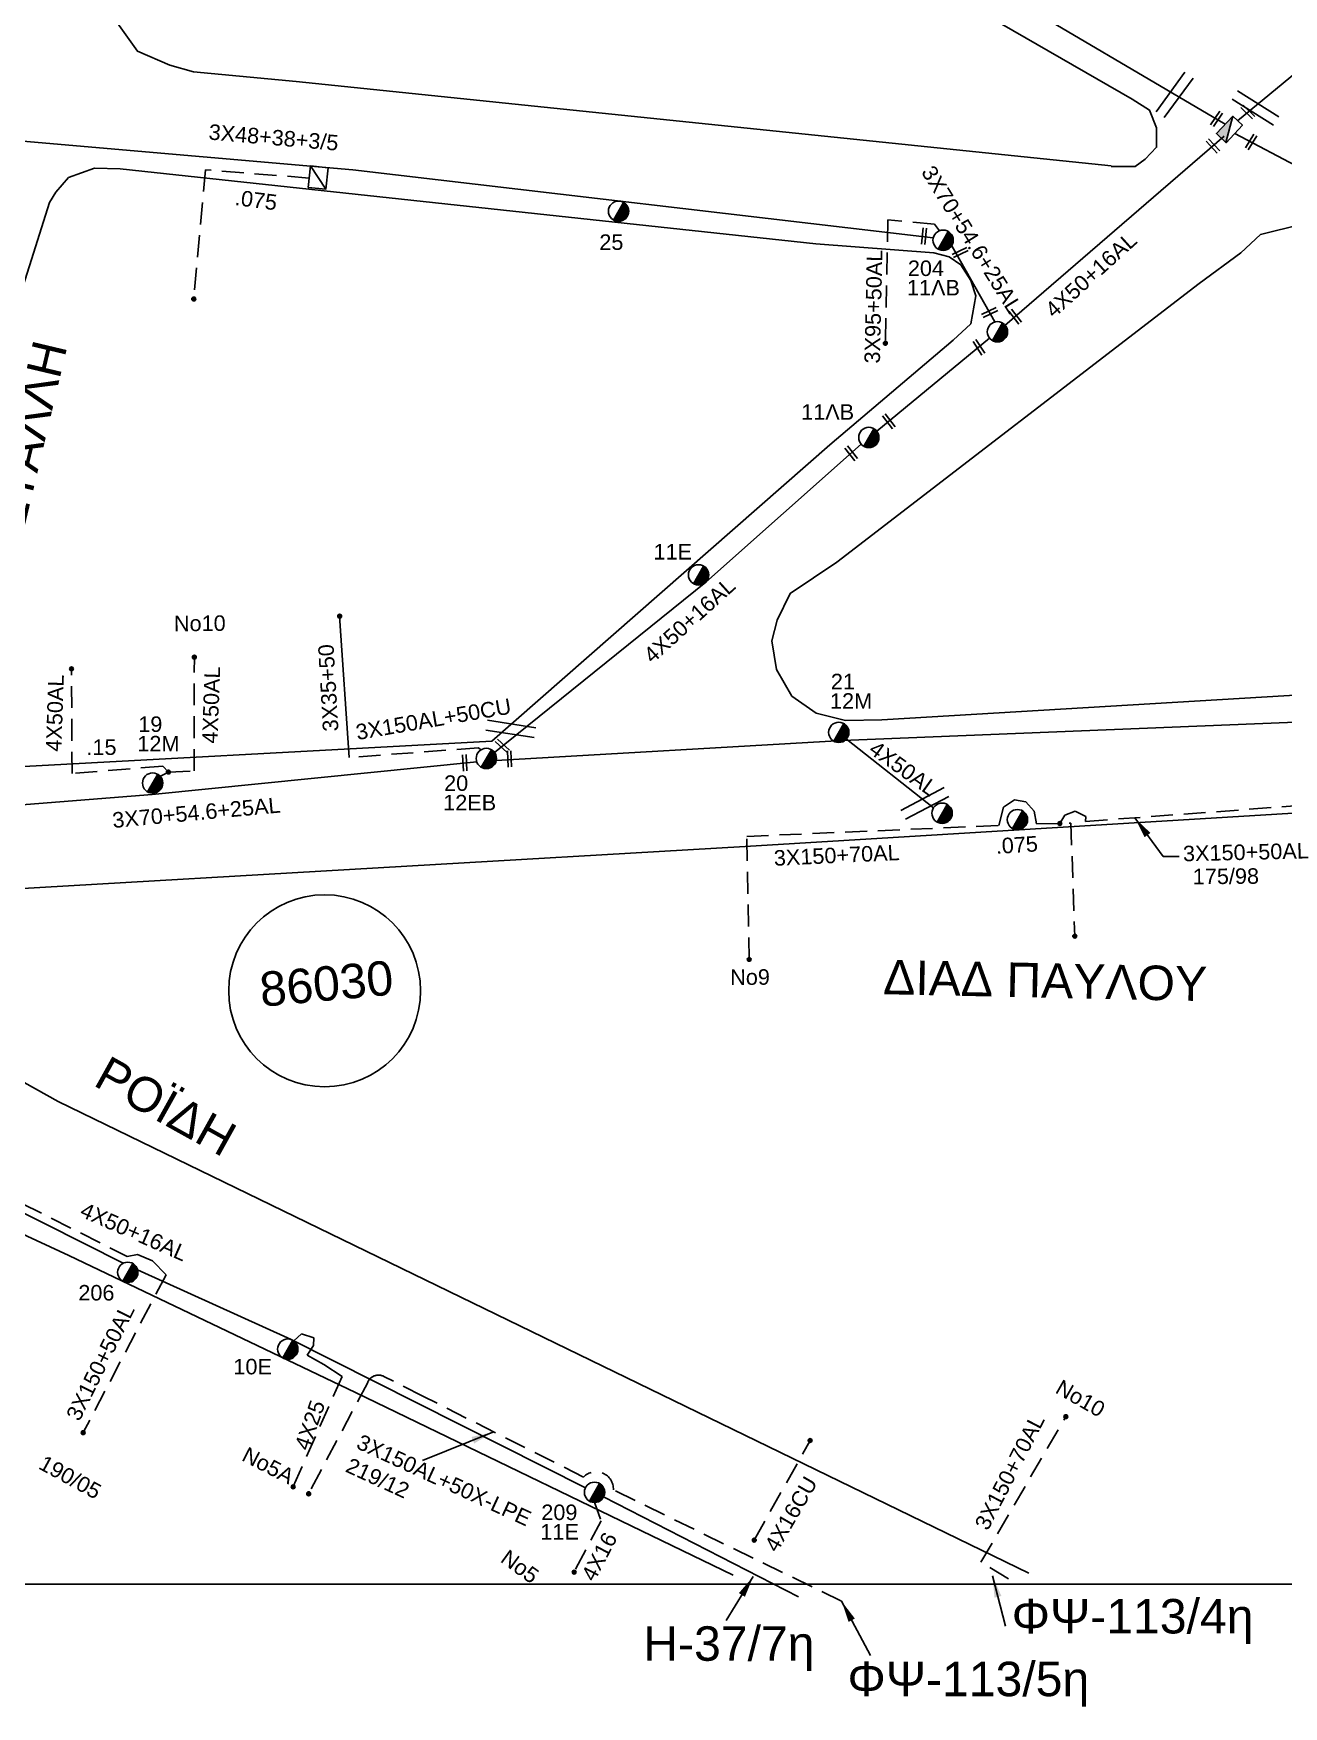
# Model space of a CAD drawing. Header units: millimetres. Extents: x 31 to 3826, y 22 to 1041.
# Drawn here: x 1641.4 to 1786.6, y 21.7 to 215.9 of the extents above; entities that cross this region are included whole.
import ezdxf

# ---------------------------------------------------------------- set-up
doc = ezdxf.new("R2010")
doc.units = ezdxf.units.MM
doc.linetypes.add('DASHED', pattern=[19.05, 12.7, -6.35])
for name, color, linetype in [('Άγνωστα', 7, 'Continuous'), ('Γυμνά εναέρια ΧΤ και ΦΟΠ (3Φ)   4x50+16AL', 7, 'Continuous'), ('Εναέρια παροχή ΧΤ 4x16', 7, 'SYN_LINE'), ('Επιγραφές - Σχήματα', 7, 'Continuous'), ('Καλώδια ΧΤ   3x150+50AL', 7, 'DASHED'), ('Καλώδια ΧΤ   3x150AL+50CU', 7, 'DASHED'), ('Καλώδια ΧΤ   4x6CU', 7, 'DASHED'), ('Μηχανική τομή', 7, 'Continuous'), ('Στύλος ΦΜ', 7, 'Continuous'), ('Στύλος ΦΜ @ 1', 7, 'Continuous'), ('Συνδέσεις', 7, 'Continuous'), ('Συνεστραμμένα ΧΤ   3x70+54.6+25 AL', 7, 'SYN_LINE'), ('Τομή', 7, 'Continuous'), ('Υπόβαθρο ΔΕΗ', 7, 'Continuous'), ('Υπόγεια Καλώδια Δικτύου ΧΤ   .15', 7, 'DASHED'), ('Υπόγεια καλώδια Δικτύου ΧΤ και Παρ. ΧΤ - 3X150+70 AL', 7, 'DASHED'), ('Υπόγεια καλώδια Παροχών ΧΤ   .075', 7, 'DASHED'), ('Υπόγεια καλώδια Παροχών ΧΤ   4x16CU', 7, 'DASHED'), ('Υπόγεια καλώδια Παροχών ΧΤ   4x25', 7, 'DASHED'), ('Υπόγεια καλώδια Παροχών ΧΤ   4x50AL', 7, 'DASHED')]:
    doc.layers.add(name, color=color, linetype=linetype)
doc.styles.get("Standard").update_dxf_attribs({"font": 'arial.ttf'})
doc.linetypes.add('SYN_LINE', pattern='A,0.5,-0.0001,["/\\/\\/\\/",Standard,S=0.1,R=0,X=0,Y=-0.05],-0.25', length=0.7501)
doc.dimstyles.new('ISO-25', dxfattribs={"dimtxt": 2.5, "dimasz": 2.5, "dimexe": 1.25, "dimexo": 0.625, "dimtad": 1, "dimtxsty": 'Standard', "dimcen": 2.5, "dimadec": 0, "dimazin": 0, "dimtfac": 1, "dimtmove": 0, "dimatfit": 3, "dimfxl": 1, "dimarcsym": 0})

# ---------------------------------------------------------------- blocks, each defined once
blk = doc.blocks.new('ΥΠΑΡΧΩΝ ΤΣΙΜΕΝΤΕΝΙΟΣ ΣΤΥΛΟΣ')
at = {"layer": 'Στύλος ΦΜ'}
blk.add_hatch(color=7, dxfattribs=at).paths.add_polyline_path([(-1.29, -2.28, 0.574793), (2.62, 0, 0.268822), (1.3, 2.27)])
at = {"layer": 'Στύλος ΦΜ', "color": 7}
blk.add_line((-1.29, -2.28), (1.3, 2.27), dxfattribs=at)
blk.add_circle((0, 0), 2.62, dxfattribs=at)
at = {"layer": 'Στύλος ΦΜ', "flags": 4}
for tag, p in [('ΑΡΙΘΜΟΣ', (-4.68, 8.05)), ('ΤΥΠΟΣ', (-4.91, 3.03))]:
    blk.add_attdef(tag, p, '', height=4, dxfattribs=at)
blk = doc.blocks.new('ΜΗΧΑΝΙΚΗ ΤΟΜΗ')
at = {"layer": 'Μηχανική τομή', "ltscale": 40}
for p, q in [((-1.89, 0.78), (1.89, 0.78)), ((1.89, 0), (-1.89, 0))]:
    blk.add_line(p, q, dxfattribs=at)
blk = doc.blocks.new('_ΣΥΝΔΕΣΗ')
at = {"layer": 'Συνδέσεις', "linetype": 'SYN_LINE', "ltscale": 40}
blk.add_hatch(color=256, dxfattribs=at).paths.add_polyline_path([(0.5, -0.01, 1), (-0.5, -0.01, 1)])
at = {"layer": 'Συνδέσεις'}
blk.add_circle((0, -0.01), 0.5, dxfattribs=at)
blk = doc.blocks.new('ΤΟΜΗ')
at = {"layer": 'Τομή', "ltscale": 40}
for p, q in [((-5.68, 0), (5.68, 0)), ((5.68, -2.33), (-5.68, -2.33))]:
    blk.add_line(p, q, dxfattribs=at)

msp = doc.modelspace()

# ---------------------------------------------------------------- hatches: boundary and pattern name
at = {"layer": 'Επιγραφές - Σχήματα'}
msp.add_hatch(color=256, dxfattribs=at).paths.add_polyline_path([(1780.66, 206.26), (1778.76, 204.24), (1779.87, 203.2)])

# ---------------------------------------------------------------- linework, layer by layer
at = {"layer": 'Άγνωστα', "color": 2}
msp.add_lwpolyline([(1781.22, 205.74), (1818.98, 236.92), (1850.19, 264.12), (1876.27, 288.44), (1909.16, 315.83), (1940.54, 343.22), (1964.69, 365.9)], dxfattribs=at)
at = {"layer": 'Άγνωστα', "color": 30}
msp.add_lwpolyline([(1779.79, 205.34), (1752.05, 221.71), (1721.11, 239.45), (1689.55, 257.61), (1676.9, 264.12), (1656.94, 273.99)], dxfattribs=at)
at = {"layer": 'Άγνωστα', "color": 5}
msp.add_lwpolyline([(1633.54, 203.95), (1643.73, 203.05), (1678.5, 200.03), (1745.87, 192.15)], dxfattribs=at)
at = {"layer": 'Άγνωστα', "color": 5, "linetype": 'DASHED', "ltscale": 0.2}
msp.add_lwpolyline([(1746.62, 192.97), (1746.05, 193.73), (1740.61, 194.24), (1740.33, 179.92)], dxfattribs=at)
at = {"layer": 'Άγνωστα', "color": 85, "ltscale": 0.2}
msp.add_lwpolyline([(1678.07, 131.85), (1676.97, 148.25)], dxfattribs=at)
at = {"layer": 'Άγνωστα'}
msp.add_circle((1675.23, 104.77), 11.14, dxfattribs=at)
at = {"layer": 'Γυμνά εναέρια ΧΤ και ΦΟΠ (3Φ)   4x50+16AL', "color": 5}
for points in [[(1753.34, 181.25), (1779.68, 203.94)], [(1780.9, 204.27), (1804.22, 191.96), (1830.43, 175.81), (1849.83, 163.56)], [(1739.32, 169.73), (1752.43, 180.5)], [(1694.94, 132.41), (1719.47, 152.2), (1737.53, 168.2)]]:
    msp.add_lwpolyline(points, dxfattribs=at)
at = {"layer": 'Γυμνά εναέρια ΧΤ και ΦΟΠ (3Φ)   4x50+16AL', "color": 6}
for points in [[(1628.91, 84.7), (1651.85, 73.16)], [(1653.51, 72.38), (1671.35, 64.3), (1705.51, 47.1)], [(1707.61, 46.03), (1730.23, 34.46)]]:
    msp.add_lwpolyline(points, dxfattribs=at)
at = {"layer": 'Εναέρια παροχή ΧΤ 4x16', "color": 6, "linetype": 'DASHED', "ltscale": 0.2}
msp.add_lwpolyline([(1706.39, 45.85), (1707.32, 43.26), (1704.2, 37.31)], dxfattribs=at)
at = {"layer": 'Επιγραφές - Σχήματα'}
for points in [[(59.44, 35.9), (2090.36, 35.9), (2090.36, 1038.33), (59.44, 1038.33)], [(1780.66, 206.26), (1781.78, 205.21), (1779.88, 203.19), (1778.76, 204.24)], [(1673.57, 200.49), (1675.63, 200.28), (1675.38, 197.8), (1673.32, 198)]]:
    msp.add_lwpolyline(points, close=True, dxfattribs=at)
for points in [[(1779.87, 203.2), (1780.66, 206.26)], [(1675.38, 197.8), (1673.57, 200.49)]]:
    msp.add_lwpolyline(points, dxfattribs=at)
at = {"layer": 'Καλώδια ΧΤ   3x150+50AL', "color": 133, "ltscale": 0.2}
msp.add_lwpolyline([(1760.58, 124.19), (1761.15, 125.14), (1762.36, 125.61), (1763.61, 125.01), (1763.58, 124.43), (1800.11, 127.14), (1800.9, 128.39), (1802.12, 128.6), (1802.96, 128.14), (1803.04, 127.64)], dxfattribs=at)
at = {"layer": 'Καλώδια ΧΤ   3x150+50AL', "color": 173, "ltscale": 0.2}
msp.add_lwpolyline([(1587.51, 33.44), (1591.29, 42.92), (1593.49, 42.78), (1594.65, 45.63), (1593.87, 49.1), (1592.95, 49.98), (1606.16, 87.1), (1612.95, 90.49), (1625.53, 86.07), (1627.04, 86.8), (1629.83, 86.2), (1629.88, 85.25), (1652.3, 73.93), (1653.5, 74.15), (1655.24, 73.44), (1656.82, 71.81), (1647.19, 53.5)], dxfattribs=at)
at = {"layer": 'Καλώδια ΧΤ   3x150AL+50CU', "color": 85, "ltscale": 0.2}
msp.add_lwpolyline([(1693.35, 132.72), (1693.11, 132.97), (1678.07, 131.85)], dxfattribs=at)
at = {"layer": 'Καλώδια ΧΤ   4x6CU', "color": 62, "linetype": 'DASHED', "lineweight": -3, "ltscale": 0.2}
msp.add_lwpolyline([(1735.25, 33.93), (1708.75, 46.85, 0.690595), (1705.29, 48.34), (1686.62, 57.74), (1682.18, 59.97, 0.471581), (1680.23, 59.32), (1673.43, 46.53)], format="xyb", dxfattribs=at)
at = {"layer": 'Συνεστραμμένα ΧΤ   3x70+54.6+25 AL', "ltscale": 10}
msp.add_line((1747.89, 191.5), (1753.04, 182.39), dxfattribs=at)
at = {"layer": 'Συνεστραμμένα ΧΤ   3x70+54.6+25 AL', "color": 85, "ltscale": 20}
for p, q in [((1735.37, 133.81), (1790.99, 136.06)), ((1695.15, 131.5), (1735.37, 133.81)), ((1655.19, 127.56), (1692.88, 131.35)), ((1609.23, 123.91), (1655.19, 127.56))]:
    msp.add_line(p, q, dxfattribs=at)
at = {"layer": 'Υπόβαθρο ΔΕΗ'}
for points in [[(1766.56, 200.5), (1671.93, 210.28), (1660, 211.43), (1657.25, 212.17), (1653.5, 213.8), (1651.19, 217.05), (1651.19, 219.61), (1651.37, 221.99), (1661.14, 253.32), (1663.02, 256.94), (1666.11, 259.47), (1669.52, 260.97), (1675.06, 261.29), (1678.78, 260.97), (1723.6, 234.4), (1769, 208.23), (1771.01, 206.98), (1771.82, 204.91), (1771.82, 202.66), (1770.51, 201.28), (1769.32, 200.41), (1766.56, 200.41)], [(1633.1, 130.42), (1694.63, 133.72), (1733.88, 168.12), (1748.2, 180.27), (1750.27, 182.17), (1750.83, 185.42), (1750.27, 187.21), (1749.1, 189), (1747.75, 189.95), (1745.96, 190.4), (1732.24, 191.46), (1651.48, 200.16), (1648.5, 200.23), (1645.5, 199.16), (1644.01, 197.46), (1643.3, 196.26), (1625.22, 139.19), (1624.82, 136.85), (1624.91, 134.18), (1625.62, 133.12), (1627.66, 131.16), (1630, 130.32), (1633.1, 130.42)], [(1739.9, 136.22), (1735.7, 136.13), (1732.31, 136.98), (1729.47, 138.97), (1727.67, 142.07), (1727.16, 145.39), (1727.76, 147.79), (1729.28, 150.88), (1734.7, 154.52), (1776.77, 186.84), (1781.59, 190.42), (1783.9, 192.54), (1788.7, 193.75)], [(1846.88, 142.58), (1739.9, 136.22)], [(1756.99, 37.17), (1644.29, 91.91), (1635.4, 96.87), (1632.6, 98.5), (1630.16, 102.59), (1630.07, 106.38), (1630.34, 110.17), (1632.87, 113.32), (1635.21, 115.67), (1638.83, 116.57), (1724.06, 121.53), (1824.61, 127.62), (1851.47, 128.99), (1856.76, 129.2), (1859.69, 128.63), (1862.2, 126.63), (1863.12, 124.06), (1862.77, 121.7), (1819.01, 37.49)], [(1590.78, 35.96), (1605.81, 82.71), (1607.27, 84.85), (1609.23, 86.65), (1612.65, 88.01), (1615.39, 88.01), (1645.54, 74.05), (1678.82, 58.17), (1722.64, 36.95)]]:
    msp.add_lwpolyline(points, dxfattribs=at)
at = {"layer": 'Υπόγεια Καλώδια Δικτύου ΧΤ   .15', "color": 85, "ltscale": 0.2}
msp.add_lwpolyline([(1657.09, 130.16), (1656.43, 130.83), (1645.9, 129.98)], dxfattribs=at)
at = {"layer": 'Υπόγεια καλώδια Δικτύου ΧΤ και Παρ. ΧΤ - 3X150+70 AL', "color": 133, "ltscale": 0.2}
msp.add_lwpolyline([(1724.51, 108.42), (1724.24, 122.69), (1753.52, 123.95), (1754.06, 126.07), (1755.34, 126.94), (1756.63, 126.69), (1757.62, 125.61), (1757.86, 124.14), (1757.86, 124.14)], dxfattribs=at)
at = {"layer": 'Υπόγεια καλώδια Δικτύου ΧΤ και Παρ. ΧΤ - 3X150+70 AL', "color": 27, "ltscale": 0.2}
msp.add_lwpolyline([(1754.62, 36.53), (1751.43, 38.48), (1761.28, 55.35)], dxfattribs=at)
at = {"layer": 'Υπόγεια καλώδια Παροχών ΧΤ   .075', "color": 5, "ltscale": 0.2}
msp.add_lwpolyline([(1673.43, 199.09), (1661.39, 200.04), (1660.03, 185.06)], dxfattribs=at)
at = {"layer": 'Υπόγεια καλώδια Παροχών ΧΤ   .075', "color": 133, "ltscale": 0.2}
msp.add_lwpolyline([(1757.86, 124.14), (1761.87, 124.22), (1762.32, 111.12)], dxfattribs=at)
at = {"layer": 'Υπόγεια καλώδια Παροχών ΧΤ   4x16CU', "color": 6, "ltscale": 0.2}
msp.add_lwpolyline([(1725.11, 41.01), (1731.59, 52.59)], dxfattribs=at)
at = {"layer": 'Υπόγεια καλώδια Παροχών ΧΤ   4x25', "color": 6, "ltscale": 0.2}
msp.add_lwpolyline([(1671.66, 64.15), (1672.55, 64.96), (1673.98, 64.51), (1673.92, 63.62), (1673.18, 62.47), (1675.14, 61.42), (1677.26, 60.02), (1671.54, 47.14)], dxfattribs=at)
at = {"layer": 'Υπόγεια καλώδια Παροχών ΧΤ   4x50AL', "color": 85, "ltscale": 0.2}
for points in [[(1645.9, 129.98), (1645.9, 129.98), (1645.84, 142.14)], [(1656.11, 129.63), (1657.09, 130.16), (1660.07, 130.28), (1660.1, 143.49)]]:
    msp.add_lwpolyline(points, dxfattribs=at)
at = {"layer": 'Υπόγεια καλώδια Παροχών ΧΤ   4x50AL', "color": 85, "linetype": 'Continuous', "ltscale": 0.2}
msp.add_lwpolyline([(1735.8, 133.98), (1745.93, 126.02)], dxfattribs=at)

# ---------------------------------------------------------------- block references
at = {"layer": 'Μηχανική τομή'}
for p, xscale, yscale, zscale, rotation in [((1778.94, 205.84), 0.4999999999999766, 0.4999999999999766, 0.4999999999999766, 55.82206849768343), ((1782.27, 206.61), 0.4999999999999407, 0.4999999999999407, 0.4999999999999407, 315.3183932903271), ((1782.96, 203.18), 0.5000000000000012, 0.5000000000000012, 0.5000000000000012, 58.23853682982688), ((1778.21, 202.68), 0.5000000000000723, 0.5000000000000723, 0.5000000000000723, 313.2438700176122), ((1745.01, 192.33), 0.4999999999999969, 0.4999999999999969, 0.4999999999999969, 85.05834274582804), ((1749.09, 190.27), 0.4999999999999007, 0.4999999999999007, 0.4999999999999007, 25.7152694319895), ((1752.52, 183.32), 0.5000000000000032, 0.5000000000000032, 0.5000000000000032, 25.71526943198384), ((1755.23, 182.88), 0.4999999999999125, 0.4999999999999125, 0.4999999999999125, 307.8427966586074), ((1751.02, 179.34), 0.4999999999999538, 0.4999999999999538, 0.4999999999999538, 302.9868891002995), ((1740.56, 170.74), 0.5000000000000552, 0.5000000000000552, 0.5000000000000552, 307.7560644819744), ((1736.2, 167.02), 0.5000000000000288, 0.5000000000000288, 0.5000000000000288, 308.6597356329783), ((1695.73, 133.05), 0.4999999999999997, 0.4999999999999997, 0.4999999999999997, 317.7196434249299), ((1691.68, 131.23), 0.4999999999999951, 0.4999999999999951, 0.4999999999999951, 92.41147000028603), ((1696.89, 131.69), 0.5000000000000364, 0.5000000000000364, 0.5000000000000364, 92.55243303067365)]:
    msp.add_blockref('ΜΗΧΑΝΙΚΗ ΤΟΜΗ', p, dxfattribs=dict(at, xscale=xscale, yscale=yscale, zscale=zscale, rotation=rotation))
at = {"layer": 'Στύλος ΦΜ @ 1', "ltscale": 40}
ref = msp.add_blockref('ΥΠΑΡΧΩΝ ΤΣΙΜΕΝΤΕΝΙΟΣ ΣΤΥΛΟΣ', (1709.35, 195.24), dxfattribs=dict(at, xscale=0.4499999999998181, yscale=0.4499999999998181, zscale=0.4499999999998181))
ref.add_attrib('ΤΥΠΟΣ', '25', (1707.12, 190.75), dxfattribs={"layer": 'Στύλος ΦΜ', "height": 1.8, "flags": 4})
ref = msp.add_blockref('ΥΠΑΡΧΩΝ ΤΣΙΜΕΝΤΕΝΙΟΣ ΣΤΥΛΟΣ', (1747.03, 191.87), dxfattribs=dict(at, xscale=0.4499999999998181, yscale=0.4499999999998181, zscale=0.4499999999998181))
ref.add_attrib('ΤΥΠΟΣ', '11ΛB', (1742.83, 185.46), dxfattribs={"layer": 'Στύλος ΦΜ', "height": 1.8, "flags": 4})
ref.add_attrib('ΑΡΙΘΜΟΣ', '204', (1742.94, 187.72), dxfattribs={"layer": 'Στύλος ΦΜ', "height": 1.8, "flags": 4})
at = {"layer": 'Στύλος ΦΜ @ 1', "ltscale": 40, "xscale": 0.4499999999998181, "yscale": 0.4499999999998181, "zscale": 0.4499999999998181}
for p in [(1753.34, 181.25), (1746.91, 125.37), (1755.66, 124.63)]:
    msp.add_blockref('ΥΠΑΡΧΩΝ ΤΣΙΜΕΝΤΕΝΙΟΣ ΣΤΥΛΟΣ', p, dxfattribs=at)
at = {"layer": 'Στύλος ΦΜ @ 1', "ltscale": 40}
ref = msp.add_blockref('ΥΠΑΡΧΩΝ ΤΣΙΜΕΝΤΕΝΙΟΣ ΣΤΥΛΟΣ', (1738.41, 168.98), dxfattribs=dict(at, xscale=0.4499999999998181, yscale=0.4499999999998181, zscale=0.4499999999998181))
ref.add_attrib('ΤΥΠΟΣ', '11ΛB', (1730.55, 171.04), dxfattribs={"layer": 'Στύλος ΦΜ', "height": 1.8, "flags": 4})
ref = msp.add_blockref('ΥΠΑΡΧΩΝ ΤΣΙΜΕΝΤΕΝΙΟΣ ΣΤΥΛΟΣ', (1718.64, 153.04), dxfattribs=dict(at, xscale=0.4499999999998181, yscale=0.4499999999998181, zscale=0.4499999999998181))
ref.add_attrib('ΤΥΠΟΣ', '11E', (1713.41, 154.82), dxfattribs={"layer": 'Στύλος ΦΜ', "height": 1.8, "flags": 4})
ref = msp.add_blockref('ΥΠΑΡΧΩΝ ΤΣΙΜΕΝΤΕΝΙΟΣ ΣΤΥΛΟΣ', (1734.92, 134.76), dxfattribs=dict(at, xscale=0.4499999999998181, yscale=0.4499999999998181, zscale=0.4499999999998181))
ref.add_attrib('ΤΥΠΟΣ', '12M', (1733.9, 137.5), dxfattribs={"layer": 'Στύλος ΦΜ', "height": 1.8, "flags": 4})
ref.add_attrib('ΑΡΙΘΜΟΣ', '21', (1734, 139.76), dxfattribs={"layer": 'Στύλος ΦΜ', "height": 1.8, "flags": 4})
ref = msp.add_blockref('ΥΠΑΡΧΩΝ ΤΣΙΜΕΝΤΕΝΙΟΣ ΣΤΥΛΟΣ', (1655.26, 128.88), dxfattribs=dict(at, xscale=0.4499999999998181, yscale=0.4499999999998181, zscale=0.4499999999998181))
ref.add_attrib('ΤΥΠΟΣ', '12M', (1653.48, 132.55), dxfattribs={"layer": 'Στύλος ΦΜ', "height": 1.8, "flags": 4})
ref.add_attrib('ΑΡΙΘΜΟΣ', '19', (1653.59, 134.81), dxfattribs={"layer": 'Στύλος ΦΜ', "height": 1.8, "flags": 4})
ref = msp.add_blockref('ΥΠΑΡΧΩΝ ΤΣΙΜΕΝΤΕΝΙΟΣ ΣΤΥΛΟΣ', (1694, 131.73), dxfattribs=dict(at, xscale=0.4499999999998181, yscale=0.4499999999998181, zscale=0.4499999999998181))
ref.add_attrib('ΤΥΠΟΣ', '12EB', (1688.99, 125.71), dxfattribs={"layer": 'Στύλος ΦΜ', "height": 1.8, "flags": 4})
ref.add_attrib('ΑΡΙΘΜΟΣ', '20', (1689.1, 127.97), dxfattribs={"layer": 'Στύλος ΦΜ', "height": 1.8, "flags": 4})
ref = msp.add_blockref('ΥΠΑΡΧΩΝ ΤΣΙΜΕΝΤΕΝΙΟΣ ΣΤΥΛΟΣ', (1652.37, 72.1), dxfattribs=dict(at, xscale=0.4499999999998181, yscale=0.4499999999998181, zscale=0.4499999999998181))
ref.add_attrib('ΤΥΠΟΣ', '206', (1646.63, 68.83), dxfattribs={"layer": 'Στύλος ΦΜ', "height": 1.8, "flags": 4})
ref = msp.add_blockref('ΥΠΑΡΧΩΝ ΤΣΙΜΕΝΤΕΝΙΟΣ ΣΤΥΛΟΣ', (1670.95, 63.19), dxfattribs=dict(at, xscale=0.4499999999998181, yscale=0.4499999999998181, zscale=0.4499999999998181))
ref.add_attrib('ΤΥΠΟΣ', '10E', (1664.63, 60.26), dxfattribs={"layer": 'Στύλος ΦΜ', "height": 1.8, "flags": 4})
ref = msp.add_blockref('ΥΠΑΡΧΩΝ ΤΣΙΜΕΝΤΕΝΙΟΣ ΣΤΥΛΟΣ', (1706.56, 46.57), dxfattribs=dict(at, xscale=0.4499999999998181, yscale=0.4499999999998181, zscale=0.4499999999998181))
ref.add_attrib('ΤΥΠΟΣ', '11E', (1700.27, 41.09), dxfattribs={"layer": 'Στύλος ΦΜ', "height": 1.8, "flags": 4})
ref.add_attrib('ΑΡΙΘΜΟΣ', '209', (1700.38, 43.35), dxfattribs={"layer": 'Στύλος ΦΜ', "height": 1.8, "flags": 4})
at = {"layer": 'Συνδέσεις', "xscale": 0.4499999999998181, "yscale": 0.4499999999998181, "zscale": 0.4499999999998181}
for p in [(1660.03, 185.06), (1740.33, 179.92), (1676.97, 148.25), (1660.1, 143.49), (1645.84, 142.14), (1657.09, 130.16), (1760.58, 124.19), (1762.32, 111.12), (1724.51, 108.42), (1761.28, 55.35), (1647.19, 53.5), (1731.59, 52.59), (1671.57, 47.21), (1673.37, 46.41), (1725.11, 41.02), (1704.2, 37.31)]:
    msp.add_blockref('_ΣΥΝΔΕΣΗ', p, dxfattribs=at)
at = {"layer": 'Τομή'}
for p, xscale, yscale, zscale, rotation in [((1773.44, 209.08), 0.4999999999998833, 0.4999999999998833, 0.4999999999998833, 54.06095546974013), ((1783.6, 207.71), 0.4999999999999871, 0.4999999999999871, 0.4999999999999871, 327.8862175184971), ((1696.93, 135.73), 0.4999999999999978, 0.4999999999999978, 0.4999999999999978, 351.3241188939983), ((1744.64, 127.03), 0.5000000000000143, 0.5000000000000143, 0.5000000000000143, 27.76396485003128)]:
    msp.add_blockref('ΤΟΜΗ', p, dxfattribs=dict(at, xscale=xscale, yscale=yscale, zscale=zscale, rotation=rotation))

# ---------------------------------------------------------------- texts
at = {"layer": 'Άγνωστα', "color": 7, "char_height": 1.8, "width": 168.3718, "attachment_point": 1}
for s, insert, rotation in [('3X48+38+3/5', (1661.86, 205.36), 355.0224), ('3X95+50AL', (1737.89, 177.59), 88.7164), ('3X35+50', (1675.04, 134.81), 93.2951)]:
    msp.add_mtext(s, dxfattribs=dict(at, insert=insert, rotation=rotation))
at = {"layer": 'Γυμνά εναέρια ΧΤ και ΦΟΠ (3Φ)   4x50+16AL', "color": 7, "char_height": 1.8, "width": 168.3718, "attachment_point": 1}
for insert, rotation in [((1758.69, 184.1), 42.1519), ((1712.07, 144.01), 42.1519), ((1647.41, 80.29), 336.2996)]:
    msp.add_mtext('4X50+16AL', dxfattribs=dict(at, insert=insert, rotation=rotation))
at = {"layer": 'Εναέρια παροχή ΧΤ 4x16', "color": 7, "insert": (1704.94, 36.93), "char_height": 1.8, "width": 168.3718, "attachment_point": 1, "rotation": 62.2893}
msp.add_mtext('4X16', dxfattribs=at)
at = {"layer": 'Επιγραφές - Σχήματα', "char_height": 4, "width": 157.7424, "attachment_point": 1}
for s, insert, rotation in [('\\pt12,80;ΚΡΥΣΤΑΛΛΗ', (1633.79, 148.13), 76.6385), ('86030', (1667.51, 106.89), 5.3198), ('\\pt12;ΔΙΑΔ ΠΑΥΛΟΥ', (1740.14, 108.38), 358.7562), ('\\pt12;ΡΟΪΔΗ', (1650.17, 97.36), 330.8936)]:
    msp.add_mtext(s, dxfattribs=dict(at, insert=insert, rotation=rotation))
at = {"layer": 'Επιγραφές - Σχήματα', "color": 7, "char_height": 1.8, "width": 168.3718, "attachment_point": 1}
for s, insert, rotation in [('No10', (1657.72, 148.29), 0.4916), ('175/98', (1776.01, 118.93), 0.4916), ('No9', (1722.3, 107.24), 0.4916), ('No10', (1760.82, 59.75), 330.2514), ('190/05', (1642.75, 50.96), 331.377), ('No5A', (1666.3, 51.93), 332.6759), ('No5', (1696.57, 40.04), 324.0065)]:
    msp.add_mtext(s, dxfattribs=dict(at, insert=insert, rotation=rotation))
at = {"layer": 'Επιγραφές - Σχήματα', "char_height": 4, "width": 157.7424, "attachment_point": 1}
for s, insert in [('\\A1;ΦΨ-113/4η', (1754.99, 34.19)), ('\\A1;Η-37/7η', (1712.22, 31.02)), ('\\A1;ΦΨ-113/5η', (1735.92, 26.91))]:
    msp.add_mtext(s, dxfattribs=dict(at, insert=insert))
at = {"layer": 'Καλώδια ΧΤ   3x150+50AL', "color": 7, "char_height": 1.8, "width": 168.3718, "attachment_point": 1}
for insert, rotation in [((1774.86, 121.59), 1.3757), ((1645.14, 55.51), 63.6833)]:
    msp.add_mtext('3X150+50AL', dxfattribs=dict(at, insert=insert, rotation=rotation))
at = {"layer": 'Καλώδια ΧΤ   3x150AL+50CU', "color": 7, "insert": (1678.72, 135.64), "char_height": 1.8, "width": 168.3718, "attachment_point": 1, "rotation": 9.7454}
msp.add_mtext('3X150AL+50CU', dxfattribs=at)
at = {"layer": 'Καλώδια ΧΤ   4x6CU', "color": 62, "linetype": 'DASHED', "lineweight": -3, "ltscale": 0.2, "insert": (1679.53, 53.38), "char_height": 1.8, "attachment_point": 1, "rotation": 335.244}
msp.add_mtext_dynamic_manual_height_columns('{\\C7;3X150AL+50X-LPE\\P219/12}', width=50.618, gutter_width=12.5, heights=[0], dxfattribs=at)
at = {"layer": 'Συνεστραμμένα ΧΤ   3x70+54.6+25 AL', "color": 7}
for rotation, p in [(301.8712, (1744.43, 199.8)), (5.2844, (1650.67, 123.66))]:
    msp.add_text('3X70+54.6+25AL', height=1.8, rotation=rotation, dxfattribs=at).set_placement(p)
at = {"layer": 'Υπόγεια Καλώδια Δικτύου ΧΤ   .15', "color": 7, "insert": (1647.57, 133.94), "char_height": 1.8, "width": 168.3718, "attachment_point": 1}
msp.add_mtext('.15', dxfattribs=at)
at = {"layer": 'Υπόγεια καλώδια Δικτύου ΧΤ και Παρ. ΧΤ - 3X150+70 AL', "color": 7, "char_height": 1.8, "width": 168.3718, "attachment_point": 1}
for insert, rotation in [((1727.34, 121.07), 2.627), ((1750.62, 42.85), 62.819)]:
    msp.add_mtext('3X150+70AL', dxfattribs=dict(at, insert=insert, rotation=rotation))
at = {"layer": 'Υπόγεια καλώδια Παροχών ΧΤ   .075', "color": 7, "char_height": 1.8, "width": 168.3718, "attachment_point": 1}
for insert, rotation in [((1664.96, 197.75), 352.6032), ((1753.09, 122.45), 3.5626)]:
    msp.add_mtext('.075', dxfattribs=dict(at, insert=insert, rotation=rotation))
at = {"layer": 'Υπόγεια καλώδια Παροχών ΧΤ   4x16CU', "color": 7, "insert": (1726.19, 40.39), "char_height": 1.8, "width": 168.3718, "attachment_point": 1, "rotation": 59.8698}
msp.add_mtext('4X16CU', dxfattribs=at)
at = {"layer": 'Υπόγεια καλώδια Παροχών ΧΤ   4x25', "color": 7, "insert": (1671.68, 51.9), "char_height": 1.8, "width": 168.3718, "attachment_point": 1, "rotation": 70.6386}
msp.add_mtext('4X25', dxfattribs=at)
at = {"layer": 'Υπόγεια καλώδια Παροχών ΧΤ   4x50AL', "color": 7, "char_height": 1.8, "width": 168.3718, "attachment_point": 1}
for insert, rotation in [((1660.99, 133.5), 88.0232), ((1642.85, 132.56), 88.0232), ((1739.32, 133.92), 324.3352)]:
    msp.add_mtext('4X50AL', dxfattribs=dict(at, insert=insert, rotation=rotation))

# ---------------------------------------------------------------- leaders
at = {"layer": 'Επιγραφές - Σχήματα'}
for points in [[(1769.29, 124.86), (1772.57, 120.37), (1774.44, 120.37)], [(1694.75, 53.55), (1686.58, 50.25)], [(1724.98, 36.79), (1721.86, 31.7)], [(1752.77, 36.86), (1754.29, 31.02)], [(1735.25, 33.93), (1738.59, 27.65)]]:
    msp.add_leader(points, dimstyle='ISO-25', override={"dimgap": 0.625, "dimtad": 0}, dxfattribs=at)

doc.saveas('drawing.dxf')
